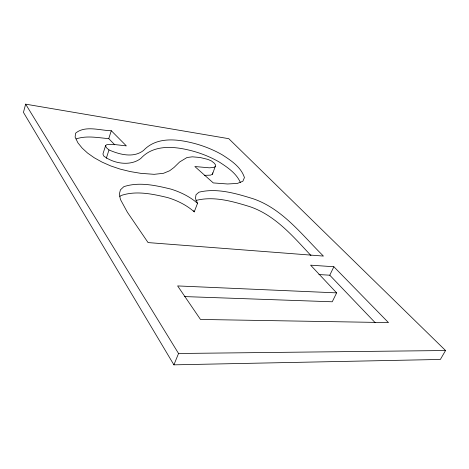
<?xml version="1.0" encoding="UTF-8"?>
<svg xmlns="http://www.w3.org/2000/svg" width="469" height="469" viewBox="0 0 469 469"><rect width="100%" height="100%" fill="white"/><g stroke="black" fill="none" stroke-linecap="round" stroke-linejoin="round"><path stroke-width="0.7" d="M204.261 175.353L210.405 175.154L212.475 174.263L215.676 165.211L214.439 163.329L211.542 161.008L207.89 159.401L200.04 157.49L192.337 156.822L186.99 157.52L179.615 161.987L174.052 167.433L169.649 170.757L163.488 173.301L154.154 174.327L140.8 173.342L130.189 171.566L120.128 169.092L110.725 165.932L102.049 162.104L94.234 157.76L87.592 153.076L82.151 148.087L77.918 142.84L75.116 137.13L75.585 133.202C85.088 125.117 100.202 130.57 111.288 130.728L126.354 145.888L114.243 144.499L106.873 144.622L105.572 145.671L102.934 153.961L103.614 155.89C113.392 163.617 130.376 166.571 140.817 158.452C153.656 144.341 174.146 146.264 190.924 150.59A39.883 13.572 20.7 0 1 219.527 162.192C227.606 167.421 236.487 173.401 240.386 182.529M212.475 174.263L212.75 172.803M25.637 104.159L23.45 112.384L173.905 364.841L440.362 359.453L445.55 350.525L228.79 138.689L25.637 104.159L178.542 353.491L173.905 364.841M114.735 144.774L108.767 138.642L111.288 130.728M106.311 158.282L108.984 149.939L106.264 147.571L105.572 145.671M119.859 196.546L120.838 195.608C135.998 190.332 152.636 194.002 167.796 197.619C177.429 200.591 186.674 205.141 194.248 211.871L197.525 203.323L195.426 198.422L196.03 194.729L198.956 192.196C216.995 187.758 235.93 193.445 253.201 198.768C282.725 208.916 302.059 235.022 323.422 256.074L148.075 242.584L127.398 212.258L120.445 199.489L119.325 194.16L120.433 189.845L123.845 186.668C139.111 181.62 155.72 185.425 170.904 189.095C180.571 192.102 189.857 196.634 197.525 203.323M318.891 274.553L329.777 275.203L333.858 266.744L388.484 322.608L200.48 319.448L177.628 285.932L336.631 292.873L332.245 301.784L184.581 296.584M215.412 166.642L213.354 167.492L209.379 167.82L194.858 166.53L213.295 182.928L227.582 183.983L237.384 183.426L242.842 181.269L244.437 177.581C241.078 167.111 231.182 160.545 222.353 154.887A40.058 13.243 20.8 0 0 193.627 143.25C176.948 138.947 156.552 136.596 143.543 150.449C133.495 158.305 119.601 154.559 108.984 149.939M76.148 138.912C86.695 135.307 97.998 137.757 108.767 138.642M195.784 200.503C213.717 195.808 232.688 201.394 249.918 206.682C275.379 215.371 293.201 236.575 310.976 255.546M178.542 353.491L445.55 350.525M333.858 266.744L310.595 265.167L336.631 292.873M329.777 275.203L375.124 322.613M193.738 210.628L194.248 211.871"/></g></svg>
